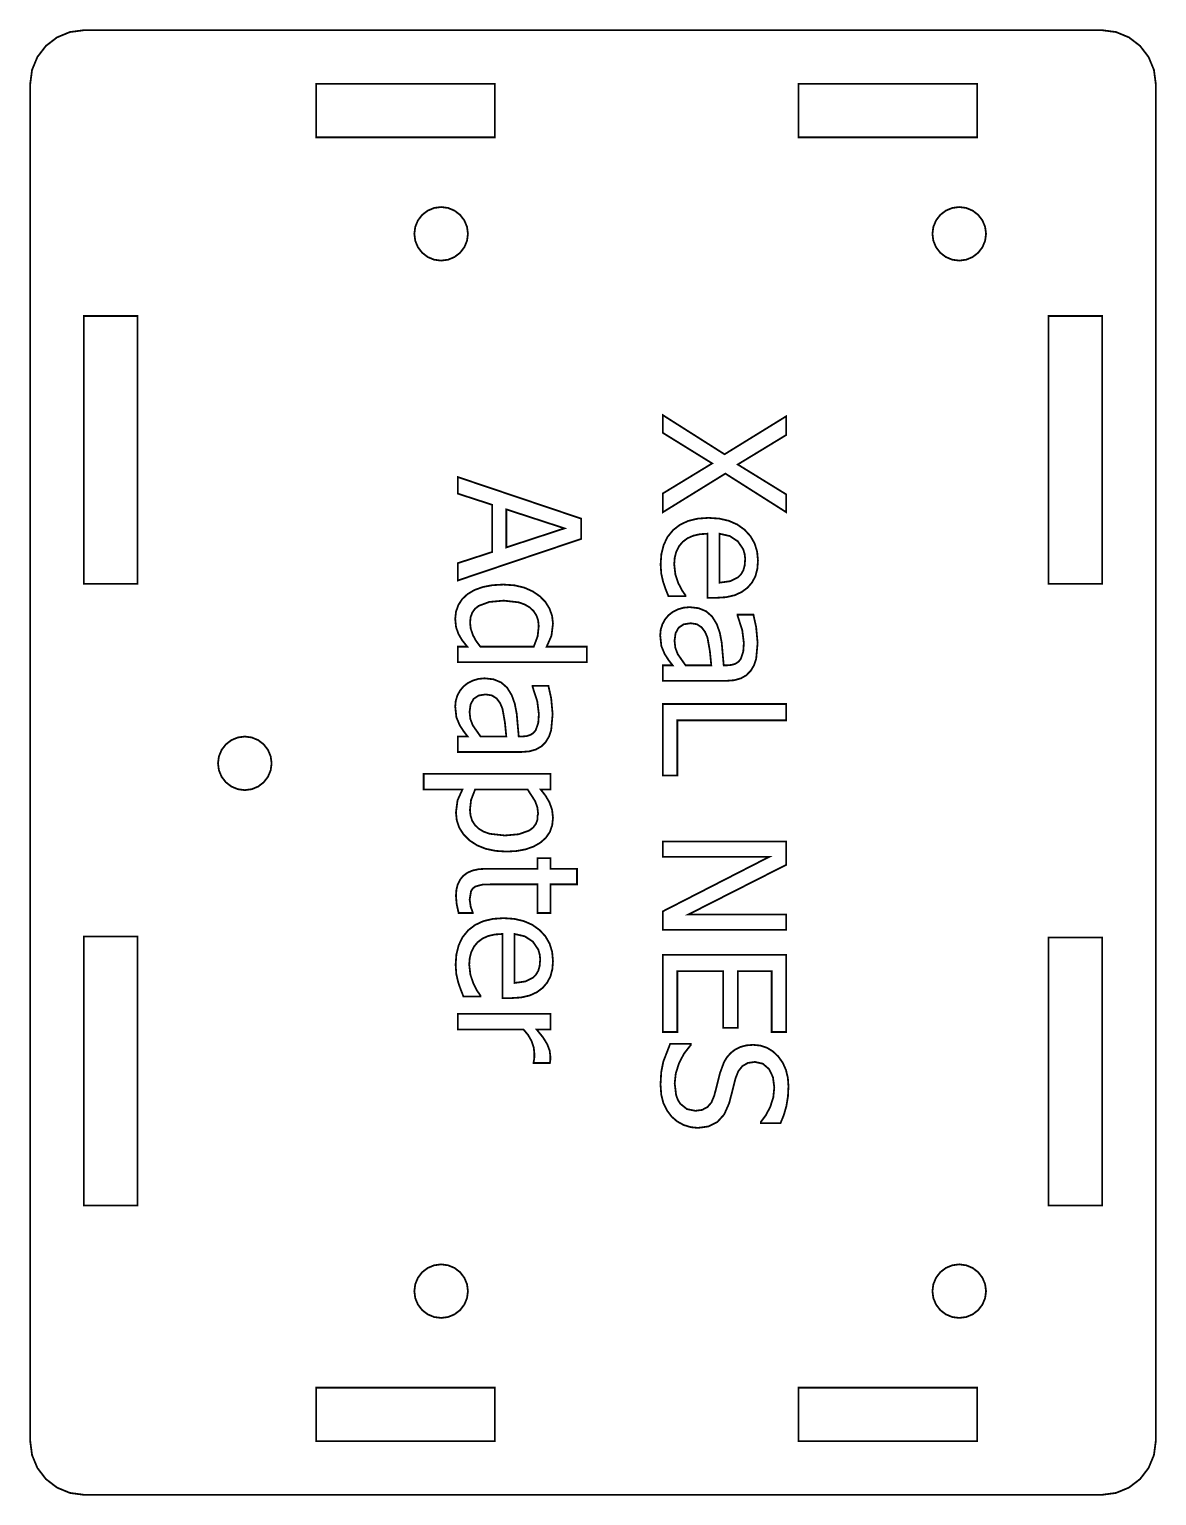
# Model space of a CAD drawing. Extents: x 0.39 to 2.88, y 0.4 to 3.64.
import ezdxf

# ---------------------------------------------------------------- set-up
doc = ezdxf.new("R2010")
doc.units = 0
doc.layers.get('0').update_dxf_attribs({"linetype": 'CONTINUOUS'})

msp = doc.modelspace()

# ---------------------------------------------------------------- linework, layer by layer
at = {"color": 5, "const_width": 0.003937}
for points in [[(2.87403, 0.523817), (2.87403, 3.51594), (2.87001, 3.54656), (2.85818, 3.57503), (2.83942, 3.5995), (2.81494, 3.61828), (2.78646, 3.63004), (2.75592, 3.63406), (0.511828, 3.63406), (0.481228, 3.63004), (0.452746, 3.61828), (0.428276, 3.5995), (0.409506, 3.57503), (0.397732, 3.54656), (0.393718, 3.51594), (0.393718, 0.523817), (0.397732, 0.493272), (0.409506, 0.464789), (0.428276, 0.440321), (0.452746, 0.42155), (0.481228, 0.409776), (0.511828, 0.405707), (2.75592, 0.405707), (2.78646, 0.409776), (2.81494, 0.42155), (2.83942, 0.440321), (2.85818, 0.464789), (2.87001, 0.493272), (2.87403, 0.523817)], [(1.41732, 3.51594), (1.41732, 3.39785), (1.0236, 3.39785), (1.0236, 3.51594), (1.41732, 3.51594)], [(2.08658, 3.39785), (2.08658, 3.51594), (2.48031, 3.51594), (2.48031, 3.39785), (2.08658, 3.39785)], [(1.24219, 3.16997), (1.24018, 3.18528), (1.24219, 3.20053), (1.24805, 3.21479), (1.25743, 3.227), (1.26969, 3.23639), (1.28391, 3.24229), (1.29921, 3.24431), (1.31451, 3.24229), (1.32872, 3.23639), (1.34098, 3.227), (1.35037, 3.21479), (1.35628, 3.20053), (1.35829, 3.18528), (1.35628, 3.16997), (1.35037, 3.15571), (1.34098, 3.1435), (1.32872, 3.13411), (1.31451, 3.12819), (1.29921, 3.12619), (1.28391, 3.12819), (1.26969, 3.13411), (1.25743, 3.1435), (1.24805, 3.15571), (1.24219, 3.16997)], [(2.5, 3.18528), (2.49799, 3.16997), (2.49208, 3.15571), (2.48269, 3.1435), (2.47049, 3.13411), (2.45622, 3.12819), (2.44092, 3.12619), (2.42567, 3.12819), (2.4114, 3.13411), (2.39919, 3.1435), (2.38981, 3.15571), (2.3839, 3.16997), (2.38189, 3.18528), (2.3839, 3.20053), (2.38981, 3.21479), (2.39919, 3.227), (2.4114, 3.23639), (2.42567, 3.24229), (2.44092, 3.24431), (2.45622, 3.24229), (2.47049, 3.23639), (2.48269, 3.227), (2.49208, 3.21479), (2.49799, 3.20053), (2.5, 3.18528)], [(0.511828, 3.00418), (0.629937, 3.00418), (0.629937, 2.41363), (0.511828, 2.41363), (0.511828, 3.00418)], [(2.63781, 2.41363), (2.63781, 3.00418), (2.75592, 3.00418), (2.75592, 2.41363), (2.63781, 2.41363)], [(0.807508, 2.01807), (0.809517, 2.03331), (0.815429, 2.04758), (0.824815, 2.05979), (0.837022, 2.06917), (0.851292, 2.07508), (0.866536, 2.0771), (0.881836, 2.07508), (0.896104, 2.06917), (0.908311, 2.05979), (0.917697, 2.04758), (0.923611, 2.03331), (0.925618, 2.01807), (0.923611, 2.00276), (0.917697, 1.9885), (0.908311, 1.97629), (0.896104, 1.9669), (0.881836, 1.96099), (0.866536, 1.95899), (0.851292, 1.96099), (0.837022, 1.9669), (0.824815, 1.97629), (0.815429, 1.9885), (0.809517, 2.00276), (0.807508, 2.01807)], [(0.629937, 1.63629), (0.629937, 1.04351), (0.511828, 1.04351), (0.511828, 1.63629), (0.629937, 1.63629)], [(2.63781, 1.04351), (2.63781, 1.63406), (2.75592, 1.63406), (2.75592, 1.04351), (2.63781, 1.04351)], [(1.24018, 0.854546), (1.24219, 0.869846), (1.24805, 0.88406), (1.25743, 0.896322), (1.26969, 0.905707), (1.28391, 0.911567), (1.29921, 0.913629), (1.31451, 0.911567), (1.32872, 0.905707), (1.34098, 0.896322), (1.35037, 0.88406), (1.35628, 0.869846), (1.35829, 0.854546), (1.35628, 0.839247), (1.35037, 0.825032), (1.34098, 0.812771), (1.32872, 0.803386), (1.31451, 0.797526), (1.29921, 0.795518), (1.28391, 0.797526), (1.26969, 0.803386), (1.25743, 0.812771), (1.24805, 0.825032), (1.24219, 0.839247), (1.24018, 0.854546)], [(2.5, 0.854546), (2.49799, 0.839247), (2.49208, 0.825032), (2.48269, 0.812771), (2.47049, 0.803386), (2.45622, 0.797526), (2.44092, 0.795518), (2.42567, 0.797526), (2.4114, 0.803386), (2.39919, 0.812771), (2.38981, 0.825032), (2.3839, 0.839247), (2.38189, 0.854546), (2.3839, 0.869846), (2.38981, 0.88406), (2.39919, 0.896322), (2.4114, 0.905707), (2.42567, 0.911567), (2.44092, 0.913629), (2.45622, 0.911567), (2.47049, 0.905707), (2.48269, 0.896322), (2.49208, 0.88406), (2.49799, 0.869846), (2.5, 0.854546)], [(1.0236, 0.523817), (1.0236, 0.641928), (1.41732, 0.641928), (1.41732, 0.523817), (1.0236, 0.523817)], [(2.08658, 0.641928), (2.48031, 0.641928), (2.48031, 0.523817), (2.08658, 0.523817), (2.08658, 0.641928)]]:
    msp.add_lwpolyline(points, close=True, dxfattribs=at)
at = {"color": 1, "const_width": 0.003937}
for points in [[(1.7876, 2.5714), (1.7876, 2.61285), (1.89654, 2.67919), (1.7876, 2.74664), (1.7876, 2.78569), (1.92378, 2.69928), (2.05974, 2.78315), (2.05974, 2.74186), (1.95281, 2.67681), (2.05974, 2.61083), (2.05974, 2.57156), (1.92557, 2.65674), (1.7876, 2.5714)], [(1.60796, 2.5574), (1.33588, 2.64914), (1.33588, 2.61257), (1.41189, 2.58789), (1.41189, 2.48394), (1.33588, 2.45925), (1.33588, 2.42106), (1.60796, 2.51281), (1.60796, 2.5574)], [(1.57107, 2.53603), (1.44282, 2.49397), (1.44282, 2.57785), (1.57107, 2.53603)], [(1.78456, 2.47949), (1.78288, 2.45643), (1.78435, 2.43587), (1.78851, 2.41769), (1.79411, 2.40164), (1.80003, 2.38661), (1.83751, 2.38661), (1.83751, 2.38861), (1.83008, 2.39925), (1.822, 2.41493), (1.81538, 2.43463), (1.81282, 2.45682), (1.81401, 2.47174), (1.81754, 2.48497), (1.8234, 2.49653), (1.83165, 2.50635), (1.84212, 2.51417), (1.85465, 2.51975), (1.86936, 2.52311), (1.88612, 2.52425), (1.88612, 2.38282), (1.90474, 2.38282), (1.92736, 2.38428), (1.94613, 2.38861), (1.96175, 2.39578), (1.97472, 2.40543), (1.98486, 2.41732), (1.99192, 2.43104), (1.99604, 2.44678), (1.9974, 2.46468), (1.99556, 2.48475), (1.99001, 2.50288), (1.98079, 2.51893), (1.96789, 2.53299), (1.95188, 2.54443), (1.93326, 2.55263), (1.91217, 2.55751), (1.88851, 2.55914), (1.86464, 2.55746), (1.84364, 2.5524), (1.82557, 2.54394), (1.81039, 2.53217), (1.79833, 2.51736), (1.78971, 2.49978), (1.78456, 2.47949)], [(1.93636, 2.41954), (1.91243, 2.41624), (1.91243, 2.52425), (1.93517, 2.5191), (1.95301, 2.50743), (1.96496, 2.48996), (1.96804, 2.47933), (1.96907, 2.47021), (1.96907, 2.46669), (1.96804, 2.45389), (1.96506, 2.44336), (1.96012, 2.43479), (1.95335, 2.42796), (1.93636, 2.41954)], [(1.33588, 2.27528), (1.33588, 2.24089), (1.62022, 2.24089), (1.62022, 2.27528), (1.53179, 2.27528), (1.54232, 2.29921), (1.54568, 2.3259), (1.54378, 2.34283), (1.53808, 2.35906), (1.52908, 2.37369), (1.51714, 2.38601), (1.50131, 2.39692), (1.48292, 2.40517), (1.46149, 2.41037), (1.43642, 2.41211), (1.41211, 2.41075), (1.39079, 2.40662), (1.37256, 2.40001), (1.35748, 2.39111), (1.3457, 2.38015), (1.33718, 2.36708), (1.33198, 2.35232), (1.33024, 2.33626), (1.33214, 2.31803), (1.33757, 2.30285), (1.34559, 2.28917), (1.35672, 2.27528), (1.33588, 2.27528)], [(1.50331, 2.27528), (1.38558, 2.27528), (1.37625, 2.28771), (1.36909, 2.301), (1.36448, 2.31467), (1.36296, 2.32824), (1.36415, 2.34006), (1.36773, 2.35015), (1.3737, 2.35856), (1.38205, 2.36518), (1.40539, 2.37381), (1.43713, 2.37668), (1.47017, 2.37294), (1.4834, 2.36822), (1.49442, 2.36171), (1.5031, 2.35346), (1.50928, 2.34381), (1.51303, 2.33274), (1.51426, 2.32021), (1.51188, 2.29818), (1.50331, 2.27528)], [(1.80067, 2.24528), (1.80935, 2.23406), (1.7876, 2.23406), (1.7876, 2.19988), (1.92725, 2.19988), (1.94493, 2.20122), (1.95975, 2.20535), (1.97185, 2.21224), (1.9815, 2.222), (1.98876, 2.23421), (1.99337, 2.24794), (1.99664, 2.28336), (1.99337, 2.31847), (1.98736, 2.34571), (1.95242, 2.34571), (1.95242, 2.34369), (1.96278, 2.31153), (1.96631, 2.28358), (1.96496, 2.264), (1.95936, 2.24794), (1.95454, 2.24208), (1.94797, 2.23768), (1.9394, 2.23497), (1.9285, 2.23406), (1.92193, 2.23406), (1.91743, 2.2845), (1.91325, 2.30632), (1.90657, 2.32503), (1.89626, 2.34179), (1.88292, 2.35335), (1.86643, 2.36008), (1.84685, 2.36231), (1.83344, 2.36111), (1.82081, 2.35742), (1.8094, 2.35161), (1.80003, 2.34424), (1.79243, 2.33496), (1.78668, 2.32433), (1.78315, 2.31267), (1.78196, 2.3004), (1.7845, 2.27653), (1.79183, 2.2589), (1.80067, 2.24528)], [(1.89453, 2.23406), (1.83789, 2.23406), (1.82058, 2.25874), (1.81532, 2.27268), (1.81358, 2.28814), (1.81581, 2.30485), (1.82254, 2.317), (1.83361, 2.32443), (1.84901, 2.32688), (1.86285, 2.32465), (1.87321, 2.31793), (1.88081, 2.30778), (1.88612, 2.29525), (1.8915, 2.26503), (1.89453, 2.23406)], [(1.35764, 2.07715), (1.34896, 2.08843), (1.34012, 2.10206), (1.33279, 2.11968), (1.33024, 2.1435), (1.33143, 2.15582), (1.33496, 2.16743), (1.34071, 2.17811), (1.34831, 2.18733), (1.35769, 2.19476), (1.36909, 2.20053), (1.38173, 2.20421), (1.39512, 2.20546), (1.41471, 2.20324), (1.43121, 2.1965), (1.44456, 2.18494), (1.45486, 2.16818), (1.46149, 2.14947), (1.46571, 2.12761), (1.47021, 2.07715), (1.47678, 2.07715), (1.48768, 2.07807), (1.49625, 2.08083), (1.50282, 2.08524), (1.50765, 2.09104), (1.51324, 2.10715), (1.5146, 2.12668), (1.51107, 2.15468), (1.50071, 2.18679), (1.50071, 2.18881), (1.53564, 2.18881), (1.54167, 2.16162), (1.54492, 2.12651), (1.54167, 2.09104), (1.53706, 2.07736), (1.52979, 2.06511), (1.52012, 2.05539), (1.50803, 2.0485), (1.49322, 2.04438), (1.47553, 2.04303), (1.33588, 2.04303), (1.33588, 2.07715), (1.35764, 2.07715)], [(1.36361, 2.11578), (1.36648, 2.10813), (1.36887, 2.10183), (1.38618, 2.07715), (1.44282, 2.07715), (1.43978, 2.10813), (1.4344, 2.1384), (1.4291, 2.15093), (1.4215, 2.16103), (1.41114, 2.16775), (1.39729, 2.16997), (1.38189, 2.16754), (1.37082, 2.16015), (1.36409, 2.148), (1.36187, 2.13124), (1.36361, 2.11578)], [(1.7876, 1.99121), (1.7876, 2.14887), (2.05974, 2.14887), (2.05974, 2.11274), (1.81976, 2.11274), (1.81976, 1.99121), (1.7876, 1.99121)], [(1.41917, 1.82508), (1.44336, 1.82351), (1.46556, 1.82476), (1.48535, 1.82844), (1.50282, 1.83458), (1.5179, 1.84321), (1.53006, 1.85394), (1.53874, 1.86669), (1.54394, 1.88135), (1.54568, 1.89789), (1.54372, 1.91564), (1.53792, 1.93197), (1.52919, 1.94689), (1.51861, 1.96039), (1.53999, 1.96039), (1.53999, 1.99474), (1.26063, 1.99474), (1.26063, 1.96039), (1.34614, 1.96039), (1.33534, 1.93647), (1.33187, 1.90961), (1.33377, 1.89176), (1.33946, 1.87554), (1.3489, 1.86094), (1.36214, 1.84793), (1.37853, 1.83724), (1.39757, 1.82964), (1.41917, 1.82508)], [(1.47049, 1.86176), (1.43951, 1.859), (1.40642, 1.86268), (1.39324, 1.86729), (1.38232, 1.87381), (1.37375, 1.88194), (1.36762, 1.89154), (1.36399, 1.90267), (1.36274, 1.91525), (1.36513, 1.93728), (1.37408, 1.96039), (1.48975, 1.96039), (1.50646, 1.93457), (1.51133, 1.92068), (1.51297, 1.90631), (1.51178, 1.90267), (1.51178, 1.89469), (1.50814, 1.88476), (1.50211, 1.87657), (1.49371, 1.87011), (1.47049, 1.86176)], [(1.7876, 1.69168), (1.7876, 1.65115), (2.05974, 1.65115), (2.05974, 1.68494), (1.84424, 1.68494), (2.05974, 1.79438), (2.05974, 1.84576), (1.7876, 1.84576), (1.7876, 1.81196), (2.02225, 1.81196), (1.7876, 1.69168)], [(1.3329, 1.73942), (1.33187, 1.72612), (1.33344, 1.70779), (1.33773, 1.68815), (1.3686, 1.68815), (1.3686, 1.69015), (1.36448, 1.7015), (1.36203, 1.71772), (1.36523, 1.73654), (1.36925, 1.74257), (1.37484, 1.74658), (1.39051, 1.75082), (1.4145, 1.75136), (1.5115, 1.75136), (1.5115, 1.68815), (1.53999, 1.68815), (1.53999, 1.75136), (1.59868, 1.75136), (1.59868, 1.78569), (1.53999, 1.78569), (1.53999, 1.80892), (1.5115, 1.80892), (1.5115, 1.78569), (1.39839, 1.78569), (1.38227, 1.78472), (1.36849, 1.78179), (1.35704, 1.77686), (1.34787, 1.77001), (1.34087, 1.76133), (1.33588, 1.75119), (1.3329, 1.73942)], [(1.33284, 1.59711), (1.33116, 1.57411), (1.33263, 1.55354), (1.33681, 1.53537), (1.34239, 1.51932), (1.34831, 1.50429), (1.3858, 1.50429), (1.3858, 1.50629), (1.37836, 1.51693), (1.37023, 1.53261), (1.36366, 1.55225), (1.36111, 1.57449), (1.3623, 1.58942), (1.36583, 1.60265), (1.37169, 1.61421), (1.37994, 1.62397), (1.3904, 1.63183), (1.40294, 1.63743), (1.41764, 1.64079), (1.4344, 1.64193), (1.4344, 1.50049), (1.45301, 1.50049), (1.47564, 1.50196), (1.49442, 1.50629), (1.51004, 1.51346), (1.523, 1.52311), (1.53315, 1.535), (1.54021, 1.54872), (1.54432, 1.5644), (1.54568, 1.58236), (1.54383, 1.60243), (1.53831, 1.6205), (1.52908, 1.63661), (1.51617, 1.65067), (1.50017, 1.66211), (1.48156, 1.67025), (1.46044, 1.67518), (1.43674, 1.67681), (1.41292, 1.67513), (1.39193, 1.67008), (1.37386, 1.66163), (1.35867, 1.64985), (1.34663, 1.63504), (1.338, 1.61746), (1.33284, 1.59711)], [(1.48465, 1.53722), (1.46072, 1.5339), (1.46072, 1.64193), (1.48346, 1.63678), (1.50125, 1.62511), (1.51324, 1.60764), (1.51633, 1.597), (1.51736, 1.58789), (1.51736, 1.58436), (1.51633, 1.57156), (1.51335, 1.56104), (1.5084, 1.55246), (1.50162, 1.54563), (1.48465, 1.53722)], [(2.05974, 1.59592), (1.7876, 1.59592), (1.7876, 1.42583), (1.81976, 1.42583), (1.81976, 1.55979), (1.92085, 1.55979), (1.92085, 1.43494), (1.95301, 1.43494), (1.95301, 1.55979), (2.02756, 1.55979), (2.02756, 1.42583), (2.05974, 1.42583), (2.05974, 1.59592)], [(1.5031, 1.35938), (1.5031, 1.35758), (1.5389, 1.35758), (1.53971, 1.3635), (1.53999, 1.37147), (1.53831, 1.38482), (1.53315, 1.3986), (1.52388, 1.41379), (1.50965, 1.43137), (1.53999, 1.43137), (1.53999, 1.46576), (1.33588, 1.46576), (1.33588, 1.43137), (1.48079, 1.43137), (1.49121, 1.41878), (1.49869, 1.40543), (1.50325, 1.39171), (1.50472, 1.37788), (1.50444, 1.36751), (1.5031, 1.35938)], [(1.78424, 1.33751), (1.78267, 1.31017), (1.78429, 1.28738), (1.78907, 1.26877), (1.79682, 1.25309), (1.80735, 1.23904), (1.81933, 1.22868), (1.83365, 1.22087), (1.84928, 1.21604), (1.86507, 1.21441), (1.88851, 1.21767), (1.90788, 1.22738), (1.92301, 1.24414), (1.93381, 1.2685), (1.94103, 1.29606), (1.94808, 1.32422), (1.95415, 1.33952), (1.96306, 1.35069), (1.97504, 1.35758), (1.99061, 1.35986), (2.00797, 1.35596), (2.0216, 1.34435), (2.03043, 1.32639), (2.03336, 1.30355), (2.03119, 1.28179), (2.02453, 1.26101), (2.01492, 1.24251), (2.00379, 1.22776), (2.00379, 1.22499), (2.0471, 1.22499), (2.05453, 1.24311), (2.06006, 1.26275), (2.06347, 1.28375), (2.06461, 1.30593), (2.06326, 1.32509), (2.05903, 1.34239), (2.05203, 1.35796), (2.04226, 1.37174), (2.03039, 1.38303), (2.01719, 1.39106), (2.00265, 1.39589), (1.98682, 1.39751), (1.97185, 1.39632), (1.95876, 1.39285), (1.94737, 1.38726), (1.93767, 1.37978), (1.92936, 1.37055), (1.92285, 1.36003), (1.91351, 1.3348), (1.90713, 1.3087), (1.9011, 1.28564), (1.89486, 1.27051), (1.8859, 1.26009), (1.87418, 1.25407), (1.85943, 1.25206), (1.84093, 1.25586), (1.82644, 1.26742), (1.82096, 1.27599), (1.81706, 1.2864), (1.81392, 1.31272), (1.81625, 1.33415), (1.82314, 1.35639), (1.83425, 1.37788), (1.84918, 1.39697), (1.84918, 1.39953), (1.80387, 1.39953), (1.78879, 1.36051), (1.78424, 1.33751)]]:
    msp.add_lwpolyline(points, close=True, dxfattribs=at)

doc.saveas('drawing.dxf')
